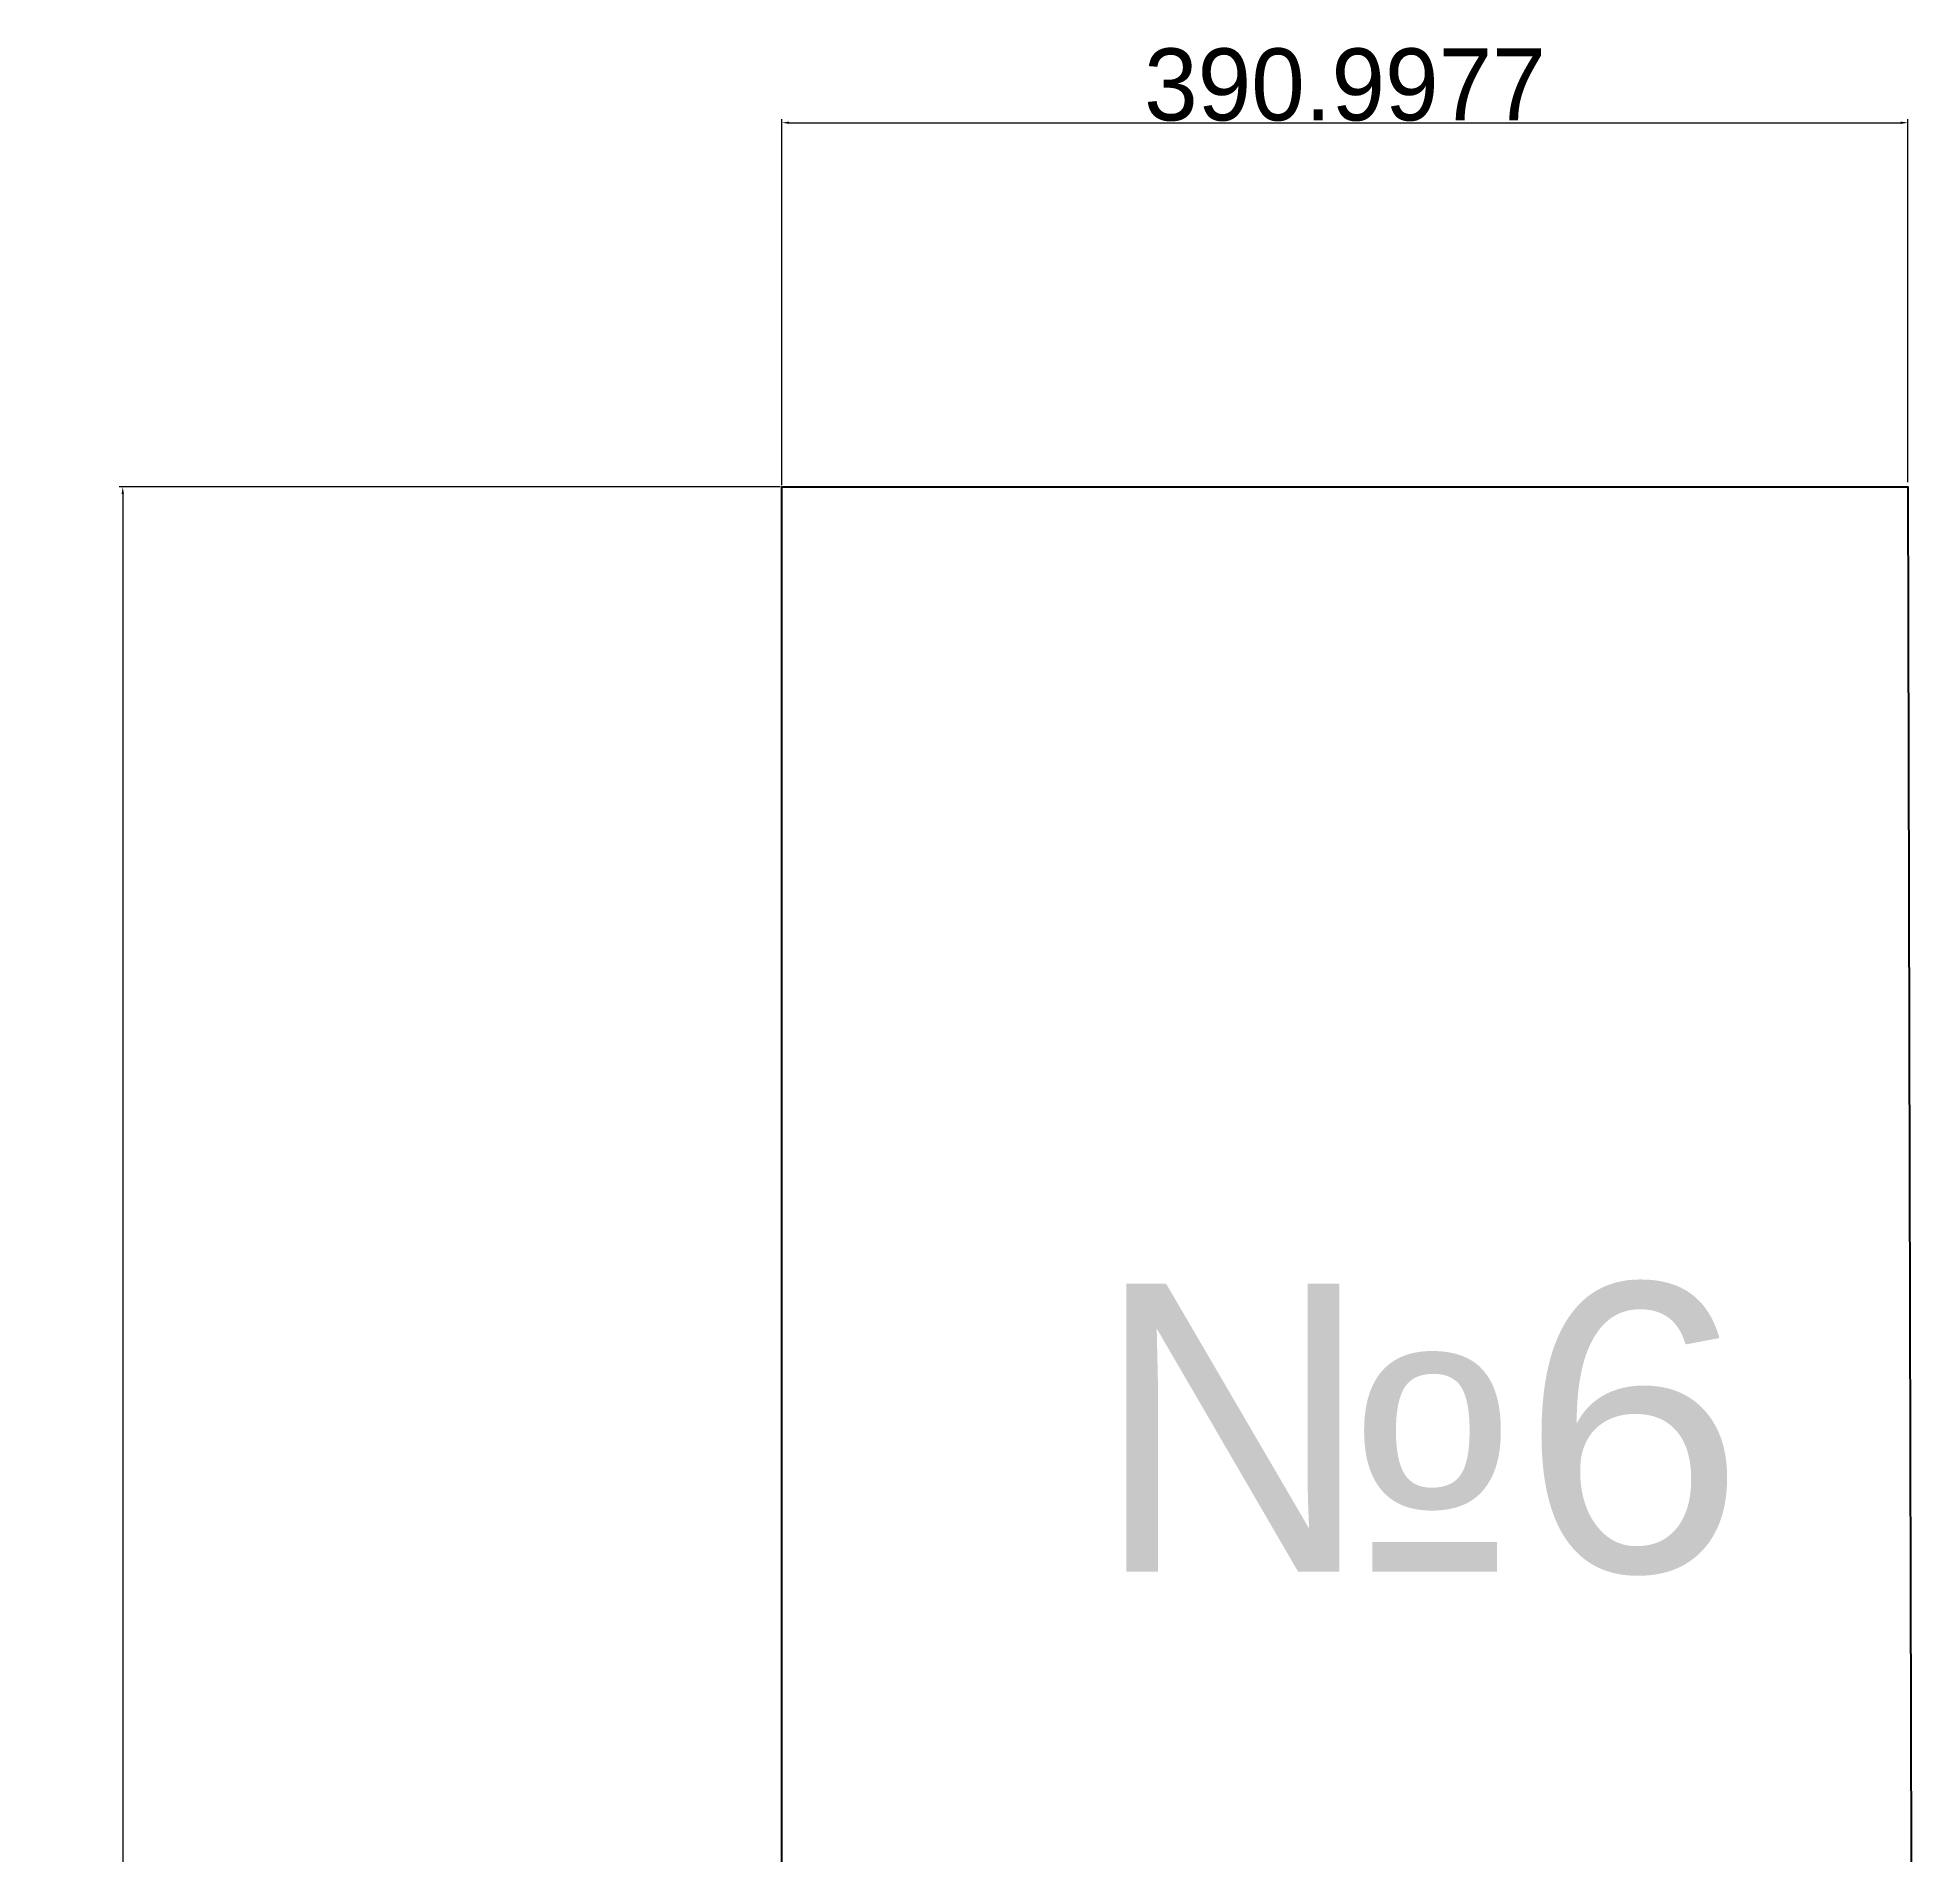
# Model space of a CAD drawing. Extents: x -2046 to 1521, y -4776 to -1624.
# Drawn here: x 867 to 1521, y -2883 to -2252 of the extents above; entities that cross this region are included whole.
import ezdxf

# ---------------------------------------------------------------- set-up
doc = ezdxf.new("R2010")
doc.units = 0
doc.header["$MEASUREMENT"] = 0
doc.layers.get('0').update_dxf_attribs({"linetype": 'CONTINUOUS', "lineweight": 50})
doc.layers.get('DEFPOINTS').update_dxf_attribs({"linetype": 'CONTINUOUS'})
doc.layers.add('размерный', color=251, linetype='CONTINUOUS', lineweight=13)
doc.styles.add('ОФОРМИТЕЛЬ', font='txt', dxfattribs={"height": 25})
doc.dimstyles.new('ISO-25', dxfattribs={"dimtxt": 2.5, "dimasz": 2.5, "dimexe": 1.25, "dimexo": 0.625, "dimtad": 1, "dimdec": 4, "dimdsep": 46, "dimtxsty": 'ОФОРМИТЕЛЬ', "dimcen": 2.5, "dimadec": 0, "dimazin": 0, "dimtfac": 1, "dimtdec": 4, "dimtmove": 2, "dimatfit": 3, "dimfxl": 1, "dimtolj": 1, "dimtzin": 0, "dimarcsym": 0})

# ---------------------------------------------------------------- blocks, each defined once
blk = doc.blocks.new('*D16')
at = {"layer": 'DEFPOINTS', "color": 0, "lineweight": 25, "transparency": 16777216}
for p in [(1515.96, -2281.3), (1124.96, -2407.74), (1515.96, -2406.79)]:
    blk.add_point(p, dxfattribs=at)
at = {"layer": 'размерный', "color": 0, "lineweight": -2, "transparency": 16777216}
for p, q in [((1124.96, -2407.12), (1124.96, -2280.05)), ((1127.46, -2281.3), (1513.46, -2281.3)), ((1515.96, -2406.16), (1515.96, -2280.05))]:
    blk.add_line(p, q, dxfattribs=at)
at = {"layer": 'размерный', "color": 0, "lineweight": 25, "transparency": 16777216}
for points in [[(1127.46, -2280.89), (1127.46, -2281.72), (1124.96, -2281.3)], [(1513.46, -2280.89), (1513.46, -2281.72), (1515.96, -2281.3)]]:
    blk.add_solid(points, dxfattribs=at)
at = {"layer": 'размерный', "color": 0, "transparency": 16777216, "insert": (1320.46, -2268.18), "char_height": 25, "attachment_point": 5, "style": 'ОФОРМИТЕЛЬ'}
blk.add_mtext('\\A1;390.9977', dxfattribs=at)
blk = doc.blocks.new('*D12')
at = {"layer": 'DEFPOINTS', "color": 0, "lineweight": 25, "transparency": 16777216}
for p in [(1124.96, -2407.74), (896.06, -4457.74), (1124.96, -4457.74)]:
    blk.add_point(p, dxfattribs=at)
at = {"layer": 'размерный', "color": 0, "lineweight": -2, "transparency": 16777216}
for p, q in [((1124.33, -2407.74), (894.81, -2407.74)), ((896.06, -2410.24), (896.06, -4455.24)), ((1124.33, -4457.74), (894.81, -4457.74))]:
    blk.add_line(p, q, dxfattribs=at)
at = {"layer": 'размерный', "color": 0, "lineweight": 25, "transparency": 16777216}
for points in [[(895.64, -2410.24), (896.48, -2410.24), (896.06, -2407.74)], [(895.64, -4455.24), (896.48, -4455.24), (896.06, -4457.74)]]:
    blk.add_solid(points, dxfattribs=at)
at = {"layer": 'размерный', "color": 0, "transparency": 16777216, "insert": (882.94, -3432.74), "char_height": 25, "attachment_point": 5, "rotation": 90, "style": 'ОФОРМИТЕЛЬ'}
blk.add_mtext('\\A1;2050', dxfattribs=at)
blk = doc.blocks.new('*D18')
at = {"layer": 'DEFPOINTS', "color": 0, "lineweight": 25, "transparency": 16777216}
for p in [(1124.96, -2407.74), (1254.42, -4383), (1124.96, -4457.74), (1124.96, -4457.74), (1520.96, -4457.74)]:
    blk.add_point(p, dxfattribs=at)
at = {"layer": 'размерный', "color": 0, "lineweight": -2, "transparency": 16777216}
blk.add_arc((1124.96, -4457.74), 149.49, 0.95822, 89.04178, dxfattribs=at)
at = {"layer": 'размерный', "color": 0, "lineweight": 25, "transparency": 16777216}
for points in [[(1127.46, -4308.69), (1127.46, -4307.86), (1124.96, -4308.25)], [(1274.84, -4455.24), (1274.01, -4455.24), (1274.45, -4457.74)]]:
    blk.add_solid(points, dxfattribs=at)
at = {"layer": 'размерный', "color": 0, "transparency": 16777216, "insert": (1239.94, -4342.76), "char_height": 25, "attachment_point": 5, "rotation": 315, "style": 'ОФОРМИТЕЛЬ'}
blk.add_mtext('\\A1;90°', dxfattribs=at)

msp = doc.modelspace()

# ---------------------------------------------------------------- linework, layer by layer
msp.add_lwpolyline([(1124.95968, -4457.74102), (1124.95968, -2407.74102), (1515.95968, -2407.74102), (1520.95968, -4457.74102)])

# ---------------------------------------------------------------- texts
at = {"lineweight": 25, "insert": (1231.78419, -2684.46712), "char_height": 100, "attachment_point": 1, "style": 'ОФОРМИТЕЛЬ'}
msp.add_mtext('{\\fArial|b0|i0|c204|p34;№6}', dxfattribs=at)

# ---------------------------------------------------------------- dimensions: what is measured, and where the dimension line sits
at = {"layer": 'размерный'}
dim = msp.add_linear_dim(base=(1515.95736, -2281.30309), p1=(1124.95968, -2407.74102), p2=(1515.95736, -2406.78737), dimstyle='ISO-25', dxfattribs=at)
dim.commit()
dim.dimension.update_dxf_attribs({"geometry": '*D16', "text_midpoint": (1320.45852, -2268.17809)})
dim = msp.add_linear_dim(base=(896.06085, -4457.74102), p1=(1124.95968, -2407.74102), p2=(1124.95968, -4457.74102), angle=90, dimstyle='ISO-25', dxfattribs=at)
dim.commit()
dim.dimension.update_dxf_attribs({"geometry": '*D12', "text_midpoint": (882.93585, -3432.74102)})
dim = msp.add_angular_dim_2l(base=(1254.41869, -4382.99783), line1=((1124.95968, -4457.74102), (1520.95968, -4457.74102)), line2=((1124.95968, -4457.74102), (1124.95968, -2407.74102)), dimstyle='ISO-25', dxfattribs=at)
dim.commit()
dim.dimension.update_dxf_attribs({"geometry": '*D18', "text_midpoint": (1239.9433, -4342.75741)})

doc.saveas('drawing.dxf')
